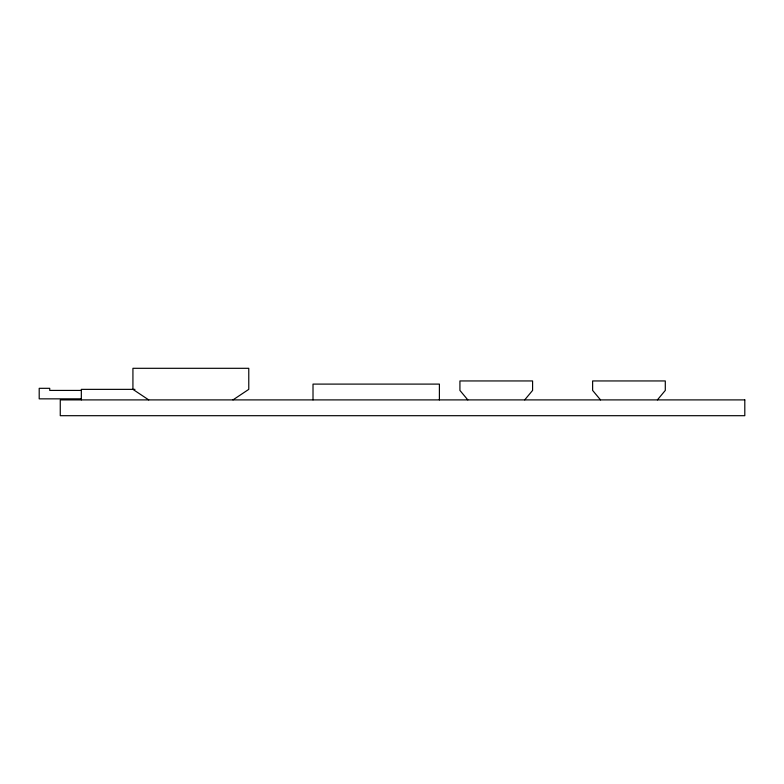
<?xml version="1.0" encoding="UTF-8"?>
<svg xmlns="http://www.w3.org/2000/svg" width="784" height="784" viewBox="0 0 784 784"><rect width="100%" height="100%" fill="white"/><g stroke="black" fill="none" stroke-linecap="round" stroke-linejoin="round"><path stroke-width="1.18" d="M524.692 399.899L532.591 390.422L532.591 380.946L459.924 380.946L459.924 390.422L467.823 399.899M657.394 399.899L665.293 390.422L665.293 380.946L592.626 380.946L592.626 390.422L600.524 399.899M232.975 399.899L248.773 389.364L248.773 368.304L132.927 368.304L132.927 389.364L148.725 399.899M134.975 389.364L81.33 389.364L81.33 399.899M81.33 390.422L49.735 390.422L49.735 388.315L39.2 388.315L39.2 398.85L81.33 398.85M439.393 399.899L439.393 384.101L313.012 384.101L313.012 399.899M744.8 399.899L60.26 399.899L60.26 415.696L744.8 415.696L744.8 399.899"/></g></svg>
